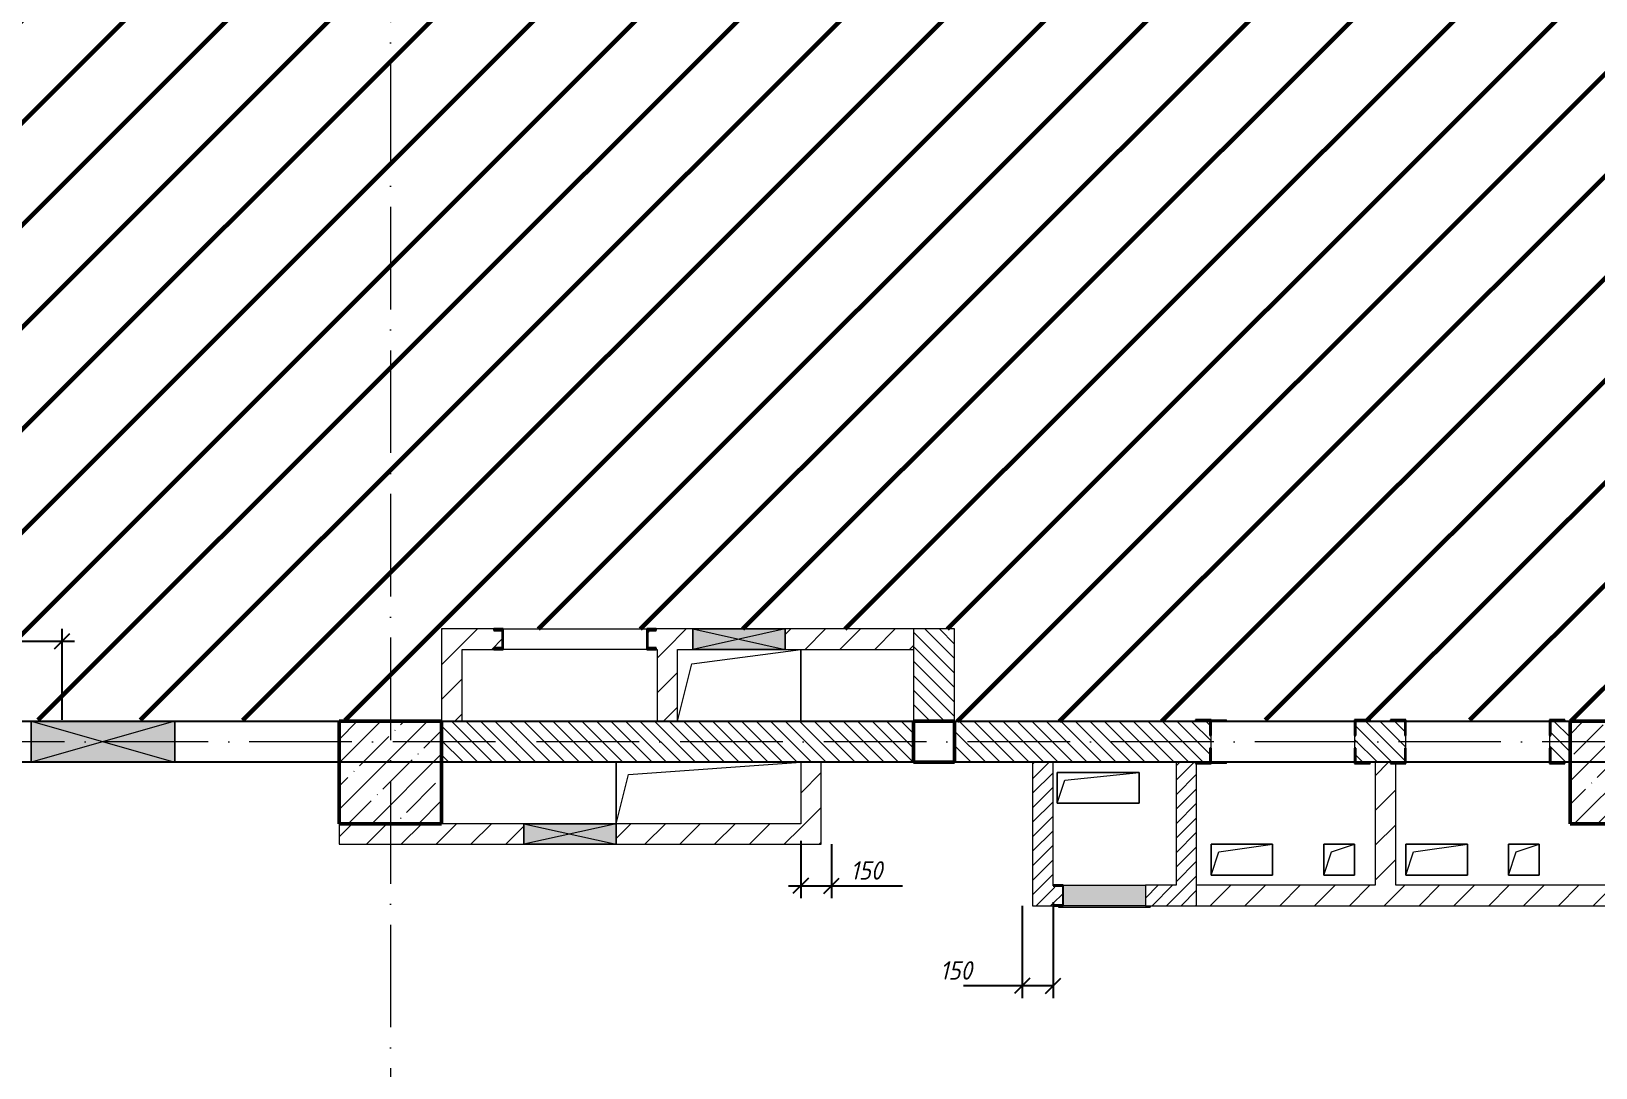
# Model space of a CAD drawing. Header units: millimetres. Extents: x -606178 to 312196, y -19338 to 632709.
# Drawn here: x -121515 to -113890, y 513286 to 518339 of the extents above; entities that cross this region are included whole.
import ezdxf

# ---------------------------------------------------------------- set-up
doc = ezdxf.new("R2010")
doc.units = ezdxf.units.MM
doc.linetypes.add('50_200_ШТРИХ_1Т_ш5_п1_п1_', pattern=[700, 500, -100, 0, -100])
for name, color, linetype, lineweight in [('6.4.1) Окр пт с инж. ПТ2.16', 3, 'Continuous', 60), ('A-____-____-DIMS', 7, 'Continuous', 9), ('A-DETL-GENF-OTLN', 7, 'Continuous', 9), ('A-FLOR-____-OTLN', 7, 'Continuous', 9), ('A-GENM-____-MCUT', 7, 'Continuous', 25), ('A-GENM-____-OTLN', 7, 'Continuous', 9), ('A-GENM-____-OTLN-1', 7, 'Continuous', 25), ('A-GLAZ-____-OTLN', 7, 'Continuous', 9), ('A-WALL-____-MCUT', 7, 'Continuous', 13), ('A-WALL-____-PATT-1', 7, 'Continuous', 9), ('A-WALL-FNSH-MCUT-1', 7, 'Continuous', 9), ('I-WALL-____-OTLN', 7, 'Continuous', 9), ('S-COLS-____-MCUT', 7, 'Continuous', 50), ('S-COLS-____-OTLN', 7, 'Continuous', 9), ('S-GRID-____-OTLN-1', 7, '50_200_ШТРИХ_1Т_ш5_п1_п1_', 9)]:
    doc.layers.add(name, color=color, linetype=linetype, lineweight=lineweight)
doc.layers.add('A-GLAZ-____-OTLN-1', color=7, linetype='Continuous', lineweight=9, true_color=0xc0c0c0)
doc.styles.add('ISOCPEUR_I_7', font='isocpeui.ttf', dxfattribs={"width": 0.9, "height": 90})
doc.dimstyles.new('ISO-1_8_0_9К_СРЕДНИЙ_Кладочные_1', dxfattribs={"dimscale": 304.8, "dimtxt": 89.638306, "dimasz": 0.246063, "dimexe": 0.19685, "dimexo": 0, "dimgap": 0, "dimtad": 1, "dimdec": 3, "dimrnd": 0.001, "dimdsep": 46, "dimtxsty": 'ISOCPEUR_I_7', "dimblk1": 'OBLIQUE', "dimblk2": 'OBLIQUE', "dimsah": 1, "dimcen": 0.09, "dimdle": 0.19685, "dimazin": 0, "dimtfac": 1, "dimtdec": 4, "dimtix": 1, "dimtmove": 0, "dimatfit": 3, "dimfxl": 1, "dimtvp": 1, "dimtolj": 1, "dimtzin": 0, "dimarcsym": 2})
doc.dimstyles.new('ISO-1_8_0_9К_СРЕДНИЙ_Кладочные_2', dxfattribs={"dimscale": 304.8, "dimtxt": 89.638306, "dimasz": 0.246063, "dimexe": 0.19685, "dimexo": 0, "dimgap": 0, "dimtad": 1, "dimdec": 3, "dimrnd": 0.001, "dimdsep": 46, "dimtxsty": 'ISOCPEUR_I_7', "dimblk1": 'OBLIQUE', "dimblk2": 'OBLIQUE', "dimsah": 1, "dimcen": 0.09, "dimdle": 0.19685, "dimazin": 0, "dimtfac": 1, "dimtdec": 4, "dimtix": 1, "dimtmove": 1, "dimatfit": 3, "dimfxl": 1, "dimtvp": 1, "dimtolj": 1, "dimtzin": 0, "dimarcsym": 2})
pattern_1 = [(135, (-140714.89, 451794.26), (-35.35534, -35.35534), [])]
pattern_2 = [(45, (-140714.89, 451794.26), (-84.85281, 84.85281), [])]
pattern_3 = [(45, (-140714.89, 451794.26), (-35.35534, 35.35534), [])]

# ---------------------------------------------------------------- blocks, each defined once
blk = doc.blocks.new('BSC_Колонна _Прямоугольная - 500х500-V13-АР1_План отверстий 3 этажа в осях 1-64_Ю-ЯЯ')
at = {"layer": 'S-COLS-____-OTLN'}
h = blk.add_hatch(dxfattribs=at)
h.set_pattern_fill('FP_20', color=256, style=0, pattern_type=2)
h.set_pattern_definition([(45, (-26950, -62931.04), (-114.04925, 114.04925), []), (45, (-26835.95, -62931.04), (-114.04925, 114.04925), [201.613, -40.323, 3.353, -36.97])])
h.paths.add_polyline_path([(-250, -250), (250, -250), (250, 250), (-250, 250)], flags=0)
at = {"layer": 'S-COLS-____-MCUT'}
for p, q in [((250, 250), (-250, 250)), ((-250, 250), (-250, -250)), ((250, -250), (250, 250)), ((-250, -250), (250, -250))]:
    blk.add_line(p, q, dxfattribs=at)
blk = doc.blocks.new('BSC_Колонна _Прямоугольная - 500х500-V51-АР1_План отверстий 3 этажа в осях 1-64_Ю-ЯЯ')
at = {"layer": 'S-COLS-____-OTLN'}
h = blk.add_hatch(dxfattribs=at)
h.set_pattern_fill('FP_59', color=256, style=0, pattern_type=2)
h.set_pattern_definition([(45, (-20950, -62931.04), (-114.04925, 114.04925), []), (45, (-20835.95, -62931.04), (-114.04925, 114.04925), [201.613, -40.323, 3.353, -36.97])])
h.paths.add_polyline_path([(-250, -250), (250, -250), (250, 250), (-250, 250)], flags=0)
at = {"layer": 'S-COLS-____-MCUT'}
for p, q in [((250, 250), (-250, 250)), ((-250, 250), (-250, -250)), ((250, -250), (250, 250)), ((-250, -250), (250, -250))]:
    blk.add_line(p, q, dxfattribs=at)
blk = doc.blocks.new('Фахверк_СКБ_Уголок - 200_3960-28268576-АР1_План отверстий 3 этажа в осях 1-64_Ю-ЯЯ')
at = {"layer": 'A-GENM-____-MCUT'}
for p, q in [((200, 156), (125, 156)), ((125, 156), (125, 81)), ((200, 150), (200, 156)), ((125, 81), (131, 81)), ((131, 81), (131, 150)), ((131, 150), (200, 150)), ((131, 19), (125, 19)), ((125, 19), (125, -56)), ((131, -50), (131, 19)), ((125, -56), (200, -56)), ((200, -50), (131, -50)), ((200, -56), (200, -50))]:
    blk.add_line(p, q, dxfattribs=at)
blk = doc.blocks.new('154_Стойка_СКБ_Уголок - СМ-2180_200-28268025-АР1_План отверстий 3 этажа в осях 1-64_Ю-ЯЯ')
at = {"layer": 'A-GENM-____-MCUT'}
for p, q in [((125, 156), (125, 81)), ((200, 156), (125, 156)), ((200, 150), (200, 156)), ((125, 81), (131, 81)), ((131, 81), (131, 150)), ((131, 150), (200, 150)), ((131, 19), (125, 19)), ((125, 19), (125, -56)), ((131, -50), (131, 19)), ((125, -56), (200, -56)), ((200, -50), (131, -50)), ((200, -56), (200, -50))]:
    blk.add_line(p, q, dxfattribs=at)
blk = doc.blocks.new('Фахверк_СКБ_Уголок - 200_3960_зеркало-28268689-АР1_План отверстий 3 этажа в осях 1-64_Ю-ЯЯ')
at = {"layer": 'A-GENM-____-MCUT'}
for p, q in [((200, 156), (125, 156)), ((125, 156), (125, 81)), ((200, 150), (200, 156)), ((125, 81), (131, 81)), ((131, 81), (131, 150)), ((131, 150), (200, 150)), ((131, 19), (125, 19)), ((125, 19), (125, -56)), ((131, -50), (131, 19)), ((125, -56), (200, -56)), ((200, -50), (131, -50)), ((200, -56), (200, -50))]:
    blk.add_line(p, q, dxfattribs=at)
blk = doc.blocks.new('Стойка_Влож_Уголок_Опорный - Уголок-28213941-АР1_План отверстий 3 этажа в осях 1-64_Ю-ЯЯ')
at = {"layer": 'A-GENM-____-OTLN'}
for p, q in [((-212, -6), (-212, 0)), ((0, 0), (0, -6)), ((-212, -75), (-212, -6)), ((-212, -6), (-206, -6)), ((-212, -75), (-206, -75)), ((-6, -6), (0, -6)), ((-6, -75), (0, -75)), ((0, -6), (0, -75))]:
    blk.add_line(p, q, dxfattribs=at)
blk = doc.blocks.new('AR_Отверстие Ниша - Лючок-32405342-АР1_План отверстий 3 этажа в осях 1-64_Ю-ЯЯ')
at = {"layer": 'A-GLAZ-____-OTLN'}
blk.add_hatch(color=256, dxfattribs=at).paths.add_polyline_path([(-200, 50), (-200, -50), (200, -50), (200, 50)], flags=0)
for p, q in [((-200, 50), (200, 50)), ((-200, -50), (-200, 50)), ((200, -50), (-200, -50))]:
    blk.add_line(p, q, dxfattribs=at)
blk = doc.blocks.new('Л_Общий_Лючок - Лючок-29759355-АР1_План отверстий 3 этажа в осях 1-64_Ю-ЯЯ')
at = {"layer": 'A-GLAZ-____-OTLN-1'}
blk.add_hatch(color=256, dxfattribs=at).paths.add_polyline_path([(-3, -6), (424, -6), (424, 0), (-24, 0), (-24, -6)], flags=0)
at = {"layer": 'A-GLAZ-____-OTLN'}
for p, q in [((-24, 0), (-24, -6)), ((424, 0), (424, -6)), ((-24, -6), (424, -6))]:
    blk.add_line(p, q, dxfattribs=at)
blk = doc.blocks.new('154_Фахверк_СКБ_Швеллер - Тип_100_3960_зеркало-29769493-АР1_План отверстий 3 этажа в осях 1-64_Ю-ЯЯ')
at = {"layer": 'A-GENM-____-MCUT'}
for p, q in [((175, 50), (125, 50)), ((125, 50), (125, -50)), ((128, 47), (175, 47)), ((128, -47), (128, 47)), ((175, 47), (175, 50)), ((125, -50), (175, -50)), ((175, -47), (128, -47)), ((175, -50), (175, -47))]:
    blk.add_line(p, q, dxfattribs=at)
blk = doc.blocks.new('AR_Отверстие прямоугольное _в плите_ - AR_Отверстие прямоугольное _в плите_-30229441-АР1_План отверстий 3 этажа в осях 1-64_Ю-ЯЯ')
at = {"layer": 'A-GENM-____-OTLN'}
for p, q in [((150, 75), (-150, 75)), ((-150, 75), (-150, -75)), ((-150, -75), (-112.5, 37.5)), ((-112.5, 37.5), (150, 75)), ((150, -75), (150, 75)), ((-150, -75), (150, -75))]:
    blk.add_line(p, q, dxfattribs=at)
blk = doc.blocks.new('AR_Отверстие прямоугольное _в плите_ - AR_Отверстие прямоугольное _в плите_-30423627-АР1_План отверстий 3 этажа в осях 1-64_Ю-ЯЯ')
at = {"layer": 'A-GENM-____-OTLN'}
for p, q in [((75, 75), (-75, 75)), ((-75, 75), (-75, -75)), ((-75, -75), (-37.5, 37.5)), ((-37.5, 37.5), (75, 75)), ((75, -75), (75, 75)), ((-75, -75), (75, -75))]:
    blk.add_line(p, q, dxfattribs=at)
blk = doc.blocks.new('AR_Отверстие прямоугольное _в плите_ - AR_Отверстие прямоугольное _в плите_-V167-АР1_План отверстий 3 этажа в осях 1-64_Ю-ЯЯ')
at = {"layer": 'A-GENM-____-OTLN'}
for p, q in [((200, 75), (-200, 75)), ((-200, 75), (-200, -75)), ((-200, -75), (-162.5, 37.5)), ((-162.5, 37.5), (200, 75)), ((200, -75), (200, 75)), ((-200, -75), (200, -75))]:
    blk.add_line(p, q, dxfattribs=at)
blk = doc.blocks.new('AR_Отверстие прямоугольное _в плите_ - AR_Отверстие прямоугольное _в плите_-30552527-АР1_План отверстий 3 этажа в осях 1-64_Ю-ЯЯ')
at = {"layer": 'A-GENM-____-OTLN'}
for p, q in [((-230, 105), (300, 175)), ((300, -175), (300, 175)), ((-300, -175), (-230, 105))]:
    blk.add_line(p, q, dxfattribs=at)
blk = doc.blocks.new('AR_Отверстие прямоугольное _в плите_ - AR_Отверстие прямоугольное _в плите_-30552666-АР1_План отверстий 3 этажа в осях 1-64_Ю-ЯЯ')
at = {"layer": 'A-GENM-____-OTLN'}
for p, q in [((-450, 150), (-450, -150)), ((-450, -150), (-390, 90)), ((-390, 90), (450, 150))]:
    blk.add_line(p, q, dxfattribs=at)
blk = doc.blocks.new('154_Стойка_СКБ_Швеллер - СМ-2180_100-28318692-АР1_План отверстий 3 этажа в осях 1-64_Ю-ЯЯ')
at = {"layer": 'A-GENM-____-MCUT'}
for p, q in [((171, 50), (125, 50)), ((125, 50), (125, -50)), ((129.5, 42.4), (171, 42.4)), ((129.5, -42.4), (129.5, 42.4)), ((171, 42.4), (171, 50)), ((125, -50), (171, -50)), ((171, -42.4), (129.5, -42.4)), ((171, -50), (171, -42.4))]:
    blk.add_line(p, q, dxfattribs=at)
blk = doc.blocks.new('BSC_Колонна _Прямоугольная1 - 200х200 _металл_-35216022-АР1_План отверстий 3 этажа в осях 1-64_Ю-ЯЯ')
at = {"layer": 'S-COLS-____-MCUT'}
for p, q in [((100, 100), (-100, 100)), ((-100, 100), (-100, -100)), ((100, -100), (100, 100)), ((-100, -100), (100, -100))]:
    blk.add_line(p, q, dxfattribs=at)
blk = doc.blocks.new('AR_Отверстие прямоугольное _в стене_ - AR_Отверстие прямоугольное _в стене__ОВ-36919374-АР1_План отверстий 3 этажа в осях 1-64_Ю-ЯЯ')
at = {"layer": 'A-GLAZ-____-OTLN'}
blk.add_hatch(color=256, dxfattribs=at).paths.add_polyline_path([(225, -50), (225, 50), (-225, 50), (-225, -50)], flags=0)
at = {"layer": 'A-DETL-GENF-OTLN'}
for p, q in [((-225, -50), (-225, 50)), ((-225, 50), (225, 50)), ((225, 50), (-225, -50)), ((-225, 50), (225, -50)), ((225, 50), (-225, 50)), ((-225, 50), (-225, -50)), ((225, 50), (225, -50)), ((225, -50), (225, 50)), ((225, -50), (-225, -50)), ((-225, -50), (225, -50))]:
    blk.add_line(p, q, dxfattribs=at)
blk = doc.blocks.new('AR_Отверстие прямоугольное _в стене_ - AR_Отверстие прямоугольное _в стене__ОВ-36917871-АР1_План отверстий 3 этажа в осях 1-64_Ю-ЯЯ')
at = {"layer": 'A-GLAZ-____-OTLN'}
blk.add_hatch(color=256, dxfattribs=at).paths.add_polyline_path([(350, -100), (350, 100), (-350, 100), (-350, -100)], flags=0)
at = {"layer": 'A-DETL-GENF-OTLN'}
for p, q in [((-350, -100), (-350, 100)), ((-350, 100), (350, 100)), ((350, 100), (-350, -100)), ((-350, 100), (350, -100)), ((350, 100), (-350, 100)), ((-350, 100), (-350, -100)), ((350, 100), (350, -100)), ((350, -100), (350, 100)), ((350, -100), (-350, -100)), ((-350, -100), (350, -100))]:
    blk.add_line(p, q, dxfattribs=at)
blk = doc.blocks.new('AR_Отверстие прямоугольное _в стене__БезПР - AR_Отверстие прямоугольное _в стене__БезПР-36899026-АР1_План отверстий 3 этажа в осях 1-64_Ю-ЯЯ')
at = {"layer": 'A-GLAZ-____-OTLN'}
blk.add_hatch(color=256, dxfattribs=at).paths.add_polyline_path([(225, -50), (225, 50), (-225, 50), (-225, -50)], flags=0)
at = {"layer": 'A-DETL-GENF-OTLN'}
for p, q in [((-225, -50), (-225, 50)), ((-225, 50), (225, 50)), ((225, 50), (-225, -50)), ((-225, 50), (225, -50)), ((225, 50), (-225, 50)), ((-225, 50), (-225, -50)), ((225, 50), (225, -50)), ((225, -50), (225, 50)), ((225, -50), (-225, -50)), ((-225, -50), (225, -50))]:
    blk.add_line(p, q, dxfattribs=at)
at = {"layer": 'A-GLAZ-____-OTLN'}
blk.add_line((225, 50), (-225, 50), dxfattribs=at)
blk = doc.blocks.new('_Oblique')
at = {"color": 0, "linetype": 'ByBlock', "lineweight": -2}
blk.add_line((-0.5, -0.5), (0.5, 0.5), dxfattribs=at)
blk = doc.blocks.new('*D5364')
at = {"layer": 'A-____-____-DIMS', "color": 0, "lineweight": -2, "transparency": 16777216}
for p, q in [((-116534.9, 514092.3), (-116534.9, 513625.2)), ((-116684.9, 514075.3), (-116684.9, 513625.2)), ((-116684.9, 513685.2), (-116971.4, 513685.2)), ((-116534.9, 513685.2), (-116744.9, 513685.2))]:
    blk.add_line(p, q, dxfattribs=at)
at = {"layer": 'Defpoints', "color": 0, "transparency": 16777216}
for p in [(-116534.9, 514092.3), (-116684.9, 514075.3), (-116534.9, 513685.2)]:
    blk.add_point(p, dxfattribs=at)
at = {"layer": 'A-____-____-DIMS', "color": 0, "lineweight": -2, "transparency": 16777216, "xscale": 75, "yscale": 75, "zscale": 75, "rotation": 180}
blk.add_blockref('_Oblique', (-116684.9, 513685.2), dxfattribs=at)
at = {"layer": 'A-____-____-DIMS', "color": 0, "lineweight": -2, "transparency": 16777216, "xscale": 75, "yscale": 75, "zscale": 75}
blk.add_blockref('_Oblique', (-116534.9, 513685.2), dxfattribs=at)
at = {"layer": 'A-____-____-DIMS', "color": 0, "transparency": 16777216, "insert": (-117085.4, 513805.2), "char_height": 90, "width": 368.207, "attachment_point": 1, "line_spacing_factor": 1.149209, "style": 'ISOCPEUR_I_7'}
blk.add_mtext('\\A1;150', dxfattribs=at)
blk = doc.blocks.new('*D5326')
at = {"layer": 'A-____-____-DIMS', "color": 0, "lineweight": -2, "transparency": 16777216}
for p, q in [((-122514.9, 514975.3), (-122514.9, 515426.1)), ((-121364.9, 514981.3), (-121364.9, 515426.1)), ((-122574.9, 515366.1), (-121304.9, 515366.1))]:
    blk.add_line(p, q, dxfattribs=at)
at = {"layer": 'Defpoints', "color": 0, "transparency": 16777216}
for p in [(-121364.9, 515366.1), (-122514.9, 514975.3), (-121364.9, 514981.3)]:
    blk.add_point(p, dxfattribs=at)
at = {"layer": 'A-____-____-DIMS', "color": 0, "lineweight": -2, "transparency": 16777216, "xscale": 75, "yscale": 75, "zscale": 75, "rotation": 180}
blk.add_blockref('_Oblique', (-122514.9, 515366.1), dxfattribs=at)
at = {"layer": 'A-____-____-DIMS', "color": 0, "lineweight": -2, "transparency": 16777216, "xscale": 75, "yscale": 75, "zscale": 75}
blk.add_blockref('_Oblique', (-121364.9, 515366.1), dxfattribs=at)
at = {"layer": 'A-____-____-DIMS', "color": 0, "transparency": 16777216, "insert": (-121939.9, 515411.1), "char_height": 90, "width": 463.361, "attachment_point": 5, "style": 'ISOCPEUR_I_7'}
blk.add_mtext('\\A1;1150', dxfattribs=at)
blk = doc.blocks.new('*D5328')
at = {"layer": 'A-____-____-DIMS', "color": 0, "lineweight": -2, "transparency": 16777216}
for p, q in [((-117764.9, 514392.3), (-117764.9, 514112.8)), ((-117614.9, 514375.3), (-117614.9, 514112.8)), ((-117824.9, 514172.8), (-117614.9, 514172.8)), ((-117614.9, 514172.8), (-117268, 514172.8))]:
    blk.add_line(p, q, dxfattribs=at)
at = {"layer": 'Defpoints', "color": 0, "transparency": 16777216}
for p in [(-117764.9, 514392.3), (-117614.9, 514375.3), (-117614.9, 514172.8)]:
    blk.add_point(p, dxfattribs=at)
at = {"layer": 'A-____-____-DIMS', "color": 0, "lineweight": -2, "transparency": 16777216, "xscale": 75, "yscale": 75, "zscale": 75, "rotation": 180}
blk.add_blockref('_Oblique', (-117764.9, 514172.8), dxfattribs=at)
at = {"layer": 'A-____-____-DIMS', "color": 0, "lineweight": -2, "transparency": 16777216, "xscale": 75, "yscale": 75, "zscale": 75}
blk.add_blockref('_Oblique', (-117614.9, 514172.8), dxfattribs=at)
at = {"layer": 'A-____-____-DIMS', "color": 0, "transparency": 16777216, "insert": (-117522.2, 514292.8), "char_height": 90, "width": 368.207, "attachment_point": 1, "line_spacing_factor": 1.149209, "style": 'ISOCPEUR_I_7'}
blk.add_mtext('\\A1;150', dxfattribs=at)

msp = doc.modelspace()

# ---------------------------------------------------------------- hatches: boundary and pattern name
at = {"layer": '6.4.1) Окр пт с инж. ПТ2.16'}
h = msp.add_hatch(dxfattribs=at)
h.set_pattern_fill('ANSI31', color=256, scale=111)
h.paths.add_polyline_path([(-133314.891, 528425.3011), (-133389.891, 528425.3011), (-133389.891, 528419.3011), (-133464.891, 528419.3011), (-133464.891, 528425.3011), (-133814.891, 528425.3011), (-134714.891, 528425.3011), (-135164.891, 528425.3011), (-135164.891, 523200.3011), (-135158.891, 523200.3011), (-135158.891, 523125.3011), (-135160.3704, 522225.3011), (-135158.891, 522225.3011), (-135158.891, 522150.3011), (-135164.891, 519475.3011), (-135164.891, 518975.3011), (-135164.891, 518650.3011), (-135158.891, 518650.3011), (-135158.891, 518575.3011), (-135164.891, 518475.3011), (-135164.891, 517525.3011), (-135164.891, 516875.3011), (-135158.891, 516875.3011), (-135158.891, 516800.3011), (-135164.891, 513825.3011), (-134914.891, 513825.3011), (-133314.891, 513825.3011), (-133114.891, 513825.3011), (-133114.891, 514975.3011), (-132864.891, 514975.3011), (-131764.891, 514975.3011), (-131364.891, 514975.3011), (-130264.891, 514975.3011), (-126809.891, 514975.3011), (-126809.891, 514981.3011), (-126734.891, 514981.3011), (-126728.891, 514981.3011), (-126659.891, 514981.3011), (-125809.891, 514981.2167), (-125809.891, 514981.3011), (-125740.891, 514981.3011), (-125734.891, 514981.3011), (-125659.891, 514981.3011), (-124439.891, 514981.1779), (-124439.891, 514981.3011), (-124364.891, 514981.3011), (-124358.891, 514981.3011), (-124289.891, 514981.3011), (-123214.891, 514981.19), (-123214.891, 514981.3011), (-123139.891, 514981.3011), (-121789.891, 514981.1587), (-121789.891, 514981.3011), (-121714.891, 514981.3011), (-121708.891, 514981.3011), (-121639.891, 514981.3011), (-119514.891, 514981.0709), (-119514.891, 515425.3011), (-119260.891, 515425.3011), (-119214.891, 515425.3011), (-118514.891, 515425.3011), (-118468.891, 515425.3011), (-118289.891, 515425.3011), (-117839.891, 515425.3011), (-117214.891, 515425.3011), (-117014.8899, 515425.3028), (-117014.8899, 515225.3027), (-117014.891, 515225.3027), (-117014.891, 514975.3011), (-115839.891, 514975.3011), (-115839.891, 514981.3011), (-115764.891, 514981.3011), (-115758.891, 514981.3011), (-115689.891, 514981.3011), (-115064.891, 514981.2253), (-115064.891, 514981.3011), (-114989.891, 514981.3011), (-114889.891, 514981.2888), (-114889.891, 514981.3011), (-114814.891, 514981.3011), (-114114.891, 514981.2146), (-114114.891, 514981.3011), (-114014.891, 514981.3011), (-114014.891, 514975.3011), (-113489.891, 514975.3011), (-113489.891, 514981.3011), (-113414.891, 514981.3011), (-112714.891, 514981.2121), (-112714.891, 514981.3011), (-112639.891, 514981.3011), (-112539.891, 514981.2882), (-112539.891, 514981.3011), (-112464.891, 514981.3011), (-111839.891, 514981.22), (-111839.891, 514981.3011), (-111770.891, 514981.3011), (-111764.891, 514981.3011), (-111689.891, 514981.3011), (-110189.891, 514981.103), (-110189.891, 514981.3011), (-110114.891, 514981.3011), (-108489.891, 514981.0788), (-108489.891, 514981.3011), (-108420.891, 514981.3011), (-108414.891, 514981.3011), (-108339.891, 514981.3011), (-104189.891, 514980.7093), (-104189.891, 514981.3011), (-104114.891, 514981.3011), (-102489.891, 514981.0435), (-102489.891, 514981.3011), (-102420.891, 514981.3011), (-102414.891, 514981.3011), (-102339.891, 514981.3011), (-95514.891, 514980.166), (-95514.891, 519325.3011), (-95814.891, 519325.3011), (-95814.891, 519225.3011), (-96014.891, 519225.3011), (-96014.891, 519325.3011), (-96364.891, 519325.3011), (-98164.891, 519325.3011), (-98164.891, 518975.3011), (-98764.891, 518975.3011), (-98764.891, 519225.3011), (-98964.891, 519225.3011), (-98964.891, 519325.3011), (-99489.891, 519325.3011), (-99489.891, 519319.3011), (-99564.891, 519319.3011), (-99564.891, 519325.3011), (-101364.891, 519325.3011), (-101364.891, 519319.3011), (-101464.891, 519319.3011), (-101464.891, 518975.3011), (-102064.891, 518975.3011), (-102064.891, 519225.3011), (-102264.891, 519225.3011), (-102264.891, 519325.3011), (-102689.891, 519325.3011), (-102689.891, 519319.3011), (-102764.891, 519319.3011), (-104564.891, 519325.3011), (-104564.891, 519319.3011), (-104639.891, 519319.3011), (-104714.891, 519325.3011), (-104714.891, 518975.3011), (-105314.891, 518975.3011), (-105314.891, 519225.3011), (-105514.891, 519225.3011), (-105514.891, 519325.3011), (-105889.891, 519325.3011), (-105889.891, 519319.3011), (-105964.891, 519319.3011), (-107764.891, 519325.3011), (-107764.891, 519319.3011), (-107839.891, 519319.3011), (-108314.891, 519325.3011), (-108314.891, 518975.3011), (-108914.891, 518975.3011), (-108914.891, 519325.3011), (-109089.891, 519325.3011), (-109089.891, 519319.3011), (-109164.891, 519319.3011), (-110964.891, 519325.3011), (-110964.891, 519319.3011), (-111039.891, 519319.3011), (-111264.891, 519322.4776), (-111264.891, 519225.3011), (-111464.891, 519225.3011), (-111464.891, 518975.3011), (-112064.891, 518975.3011), (-112064.891, 519225.3011), (-112267.3781, 519225.3011), (-112242.3781, 519300.3011), (-112064.891, 519325.6564), (-112064.891, 519575.3011), (-112289.891, 519575.3011), (-112358.891, 519575.3011), (-112358.891, 519506.3011), (-112364.891, 519394.3011), (-112364.891, 519506.3011), (-112364.891, 519575.3011), (-114164.891, 519575.3011), (-114164.891, 519506.3011), (-114164.891, 519394.3011), (-114164.891, 519319.3011), (-114239.891, 519319.3011), (-117014.891, 519325.3011), (-117014.891, 518975.3011), (-117614.891, 518975.3011), (-117614.891, 519275.3011), (-117714.891, 519275.3011), (-117714.891, 519475.3011), (-122414.891, 519475.3011), (-122414.891, 519275.3011), (-122514.891, 519275.3011), (-122514.891, 518975.3011), (-123014.891, 518975.3011), (-123014.891, 519275.3011), (-123114.891, 519275.3011), (-123114.891, 519475.3011), (-127114.891, 519475.3011), (-127114.891, 519275.3011), (-127214.891, 519275.3011), (-127214.891, 518975.3011), (-127714.891, 518975.3011), (-127714.891, 519275.3011), (-127814.891, 519275.3011), (-127814.891, 519475.3011), (-130714.891, 519475.3011), (-130714.891, 519275.3011), (-130814.891, 519275.3011), (-130814.891, 518975.3011), (-131314.891, 518975.3011), (-131314.891, 519275.3011), (-131414.891, 519275.3011), (-131414.891, 519475.3011), (-132514.891, 519475.3011), (-132514.891, 519275.3011), (-133314.891, 519275.3011), (-133314.891, 520075.3011), (-133114.891, 520075.3011), (-133114.891, 525825.3011), (-133314.891, 525825.3011), (-133314.891, 526425.3011), (-133314.891, 526625.3011)])
at = {"layer": 'A-WALL-____-PATT-1'}
h = msp.add_hatch(dxfattribs=at)
h.set_pattern_fill('FP_7', color=256, style=0, pattern_type=2)
h.set_pattern_definition(pattern_2)
h.paths.add_polyline_path([(-119514.891, 515325.3011), (-119260.891, 515325.3011), (-119260.891, 515332.9011), (-119219.391, 515332.9011), (-119219.391, 515417.7011), (-119260.891, 515417.7011), (-119260.891, 515425.3011), (-119514.891, 515425.3011)], flags=0)
h.paths.add_polyline_path([(-117214.891, 515325.3011), (-117214.891, 515425.3011), (-117839.891, 515425.3011), (-117839.891, 515325.3011), (-117751.8812, 515325.3011)], flags=0)
h.paths.add_polyline_path([(-118468.891, 515325.3011), (-118289.891, 515325.3011), (-118289.891, 515425.3011), (-118468.891, 515425.3011), (-118468.891, 515417.7011), (-118510.391, 515417.7011), (-118510.391, 515332.9011), (-118468.891, 515332.9011)], flags=0)
h = msp.add_hatch(dxfattribs=at)
h.set_pattern_fill('FP_9', color=256, style=0, pattern_type=2)
h.set_pattern_definition(pattern_1)
h.paths.add_polyline_path([(-117014.891, 514975.3011), (-117014.891, 515425.3011), (-117214.891, 515425.3011), (-117214.891, 514975.3011)], flags=0)
h = msp.add_hatch(dxfattribs=at)
h.set_pattern_fill('FP_7', color=256, style=0, pattern_type=2)
h.set_pattern_definition(pattern_2)
h.paths.add_polyline_path([(-119414.891, 514975.3011), (-119414.891, 515325.3011), (-119514.891, 515325.3011), (-119514.891, 514975.3011)], flags=0)
h = msp.add_hatch(dxfattribs=at)
h.set_pattern_fill('FP_7', color=256, style=0, pattern_type=2)
h.set_pattern_definition(pattern_2)
h.paths.add_polyline_path([(-118364.891, 514975.3011), (-118364.891, 515325.3011), (-118464.891, 515325.3011), (-118464.891, 514975.3011)], flags=0)
h = msp.add_hatch(dxfattribs=at)
h.set_pattern_fill('FP_9', color=256, style=0, pattern_type=2)
h.set_pattern_definition(pattern_1)
h.paths.add_polyline_path([(-114108.891, 514775.3011), (-114014.891, 514775.3011), (-114014.891, 514975.3011), (-114108.891, 514975.3011), (-114108.891, 514906.3011), (-114114.891, 514906.3011), (-114114.891, 514844.3011), (-114108.891, 514844.3011)], flags=0)
h.paths.add_polyline_path([(-117214.891, 514775.3011), (-117214.891, 514975.3011), (-119514.891, 514975.3011), (-119514.891, 514775.3011), (-117664.891, 514775.3011)], flags=0)
h.paths.add_polyline_path([(-117014.891, 514775.3011), (-115770.891, 514775.3011), (-115770.891, 514844.3011), (-115764.891, 514844.3011), (-115764.891, 514906.3011), (-115770.891, 514906.3011), (-115770.891, 514975.3011), (-117014.891, 514975.3011), (-117014.891, 514906.3356)], flags=0)
h.paths.add_polyline_path([(-114820.891, 514775.3011), (-114820.891, 514844.3011), (-114814.891, 514844.3011), (-114814.891, 514906.3011), (-114820.891, 514906.3011), (-114820.891, 514975.3011), (-115058.891, 514975.3011), (-115058.891, 514906.3011), (-115064.891, 514906.3011), (-115064.891, 514844.3011), (-115058.891, 514844.3011), (-115058.891, 514775.3011), (-114864.891, 514775.3011)], flags=0)
h = msp.add_hatch(dxfattribs=at)
h.set_pattern_fill('FP_7', color=256, style=0, pattern_type=2)
h.set_pattern_definition(pattern_2)
h.paths.add_polyline_path([(-117751.8812, 514375.3011), (-117664.891, 514375.3011), (-117664.891, 514775.3011), (-117764.891, 514775.3011), (-117764.891, 514375.3011)], flags=0)
h = msp.add_hatch(dxfattribs=at)
h.set_pattern_fill('FP_8', color=256, style=0, pattern_type=2)
h.set_pattern_definition(pattern_3)
h.paths.add_polyline_path([(-116534.891, 514075.3011), (-116534.891, 514775.3011), (-116634.891, 514775.3011), (-116634.891, 514075.3011)], flags=0)
h = msp.add_hatch(dxfattribs=at)
h.set_pattern_fill('FP_8', color=256, style=0, pattern_type=2)
h.set_pattern_definition(pattern_3)
h.paths.add_polyline_path([(-115834.891, 514175.3011), (-115834.891, 514769.3011), (-115839.891, 514769.3011), (-115839.891, 514775.3011), (-115934.891, 514775.3011), (-115934.891, 514175.3011), (-115839.891, 514175.3011)], flags=0)
h = msp.add_hatch(dxfattribs=at)
h.set_pattern_fill('FP_7', color=256, style=0, pattern_type=2)
h.set_pattern_definition(pattern_2)
h.paths.add_polyline_path([(-114864.891, 514175.3011), (-114864.891, 514769.3011), (-114889.891, 514769.3011), (-114889.891, 514775.3011), (-114964.891, 514775.3011), (-114964.891, 514175.3011), (-114889.891, 514175.3011)], flags=0)
h = msp.add_hatch(dxfattribs=at)
h.set_pattern_fill('FP_7', color=256, style=0, pattern_type=2)
h.set_pattern_definition(pattern_2)
h.paths.add_polyline_path([(-117764.891, 514375.3011), (-117764.891, 514475.3011), (-118664.891, 514475.3011), (-118664.891, 514375.3011), (-118635.6133, 514375.3011)], flags=0)
h.paths.add_polyline_path([(-119114.891, 514375.3011), (-119114.891, 514475.3011), (-120014.891, 514475.3011), (-120014.891, 514375.3011), (-119514.891, 514375.3011)], flags=0)
h = msp.add_hatch(dxfattribs=at)
h.set_pattern_fill('FP_8', color=256, style=0, pattern_type=2)
h.set_pattern_definition(pattern_3)
h.paths.add_polyline_path([(-116084.891, 514075.3011), (-115834.891, 514075.3011), (-115834.891, 514175.3011), (-116084.891, 514175.3011), (-116084.891, 514150.3011)], flags=0)
h.paths.add_polyline_path([(-116516.891, 514078.3011), (-116487.891, 514078.3011), (-116487.891, 514172.3011), (-116534.891, 514172.3011), (-116534.891, 514078.3011)], flags=0)
h = msp.add_hatch(dxfattribs=at)
h.set_pattern_fill('FP_7', color=256, style=0, pattern_type=2)
h.set_pattern_definition(pattern_2)
h.paths.add_polyline_path([(-110514.891, 514075.3011), (-110514.891, 514175.3011), (-111014.891, 514175.3011), (-111014.891, 514075.3011), (-110682.024, 514075.3011)], flags=0)
h.paths.add_polyline_path([(-111464.891, 514075.3011), (-111464.891, 514175.3011), (-115834.891, 514175.3011), (-115834.891, 514075.3011), (-112449.4883, 514075.3011)], flags=0)

# ---------------------------------------------------------------- linework, layer by layer
msp.add_lwpolyline([(-130264.891, 514975.3011), (-66264.891, 514975.3011), (-66264.891, 514775.3011), (-130264.891, 514775.3011)], close=True)
at = {"layer": 'A-FLOR-____-OTLN'}
for p, q in [((-117764.891, 515325.3011), (-117764.891, 514975.3011)), ((-118664.891, 514475.3011), (-118664.891, 514775.3011)), ((-116514.891, 514725.3011), (-116114.891, 514725.3011)), ((-116514.891, 514575.3011), (-116514.891, 514725.3011)), ((-116114.891, 514725.3011), (-116114.891, 514575.3011)), ((-116114.891, 514575.3011), (-116514.891, 514575.3011)), ((-115764.891, 514375.3011), (-115464.891, 514375.3011)), ((-115764.891, 514225.3011), (-115764.891, 514375.3011)), ((-115464.891, 514375.3011), (-115464.891, 514225.3011)), ((-115214.891, 514375.3011), (-115064.891, 514375.3011)), ((-115214.891, 514225.3011), (-115214.891, 514375.3011)), ((-115064.891, 514375.3011), (-115064.891, 514225.3011)), ((-114814.891, 514375.3011), (-114514.891, 514375.3011)), ((-114814.891, 514225.3011), (-114814.891, 514375.3011)), ((-114514.891, 514375.3011), (-114514.891, 514225.3011)), ((-114314.891, 514375.3011), (-114164.891, 514375.3011)), ((-114314.891, 514225.3011), (-114314.891, 514375.3011)), ((-114164.891, 514375.3011), (-114164.891, 514225.3011)), ((-115464.891, 514225.3011), (-115764.891, 514225.3011)), ((-115064.891, 514225.3011), (-115214.891, 514225.3011)), ((-114514.891, 514225.3011), (-114814.891, 514225.3011)), ((-114164.891, 514225.3011), (-114314.891, 514225.3011))]:
    msp.add_line(p, q, dxfattribs=at)
at = {"layer": 'A-WALL-____-MCUT'}
for p, q in [((-117014.891, 515425.3011), (-117214.891, 515425.3011)), ((-117214.891, 515425.3011), (-117214.891, 514975.3011)), ((-117014.891, 514975.3011), (-117014.891, 515425.3011)), ((-117214.891, 514975.3011), (-119514.891, 514975.3011)), ((-115839.891, 514975.3011), (-117014.891, 514975.3011)), ((-114889.891, 514975.3011), (-114989.891, 514975.3011)), ((-114014.891, 514975.3011), (-114039.891, 514975.3011)), ((-115764.891, 514844.3011), (-115764.891, 514906.3011)), ((-115064.891, 514906.3011), (-115064.891, 514844.3011)), ((-114814.891, 514844.3011), (-114814.891, 514906.3011)), ((-114114.891, 514906.3011), (-114114.891, 514844.3011)), ((-119514.891, 514775.3011), (-117214.891, 514775.3011)), ((-117014.891, 514775.3011), (-115839.891, 514775.3011)), ((-114889.891, 514775.3011), (-114989.891, 514775.3011)), ((-114039.891, 514775.3011), (-114014.891, 514775.3011))]:
    msp.add_line(p, q, dxfattribs=at)
at = {"layer": 'A-WALL-FNSH-MCUT-1'}
for p, q in [((-119260.891, 515425.3011), (-119514.891, 515425.3011)), ((-119514.891, 515425.3011), (-119514.891, 514975.3011)), ((-118289.891, 515425.3011), (-118468.891, 515425.3011)), ((-117214.891, 515425.3011), (-117839.891, 515425.3011)), ((-119414.891, 515325.3011), (-119260.891, 515325.3011)), ((-119414.891, 514975.3011), (-119414.891, 515325.3011)), ((-118468.891, 515325.3011), (-118464.891, 515325.3011)), ((-118464.891, 515325.3011), (-118464.891, 514975.3011)), ((-118364.891, 514975.3011), (-118364.891, 515325.3011)), ((-118364.891, 515325.3011), (-118289.891, 515325.3011)), ((-117839.891, 515325.3011), (-117214.891, 515325.3011)), ((-117764.891, 514775.3011), (-117764.891, 514475.3011)), ((-117664.891, 514375.3011), (-117664.891, 514775.3011)), ((-116634.891, 514775.3011), (-116634.891, 514075.3011)), ((-116534.891, 514175.3011), (-116534.891, 514775.3011)), ((-115934.891, 514775.3011), (-115934.891, 514175.3011)), ((-115834.891, 514075.3011), (-115834.891, 514769.3011)), ((-114964.891, 514775.3011), (-114964.891, 514175.3011)), ((-114864.891, 514175.3011), (-114864.891, 514769.3011)), ((-120014.891, 514475.3011), (-120014.891, 514375.3011)), ((-119114.891, 514475.3011), (-119514.891, 514475.3011)), ((-117764.891, 514475.3011), (-118664.891, 514475.3011)), ((-120014.891, 514375.3011), (-119114.891, 514375.3011)), ((-118664.891, 514375.3011), (-117664.891, 514375.3011)), ((-115934.891, 514175.3011), (-116084.891, 514175.3011)), ((-114964.891, 514175.3011), (-115834.891, 514175.3011)), ((-113614.891, 514175.3011), (-114864.891, 514175.3011)), ((-116634.891, 514075.3011), (-116534.891, 514075.3011)), ((-116084.891, 514075.3011), (-111464.891, 514075.3011))]:
    msp.add_line(p, q, dxfattribs=at)
at = {"layer": 'I-WALL-____-OTLN'}
for p, q in [((-119214.891, 515425.3011), (-118514.891, 515425.3011)), ((-118514.891, 515325.3011), (-119214.891, 515325.3011)), ((-120814.891, 514975.3011), (-120014.891, 514975.3011)), ((-115764.891, 514975.3011), (-115064.891, 514975.3011)), ((-114814.891, 514975.3011), (-114114.891, 514975.3011)), ((-120014.891, 514775.3011), (-120814.891, 514775.3011)), ((-115064.891, 514775.3011), (-115764.891, 514775.3011)), ((-114114.891, 514775.3011), (-114814.891, 514775.3011))]:
    msp.add_line(p, q, dxfattribs=at)
at = {"layer": 'S-GRID-____-OTLN-1'}
for p, q in [((-119764.891, 542687.1106), (-119764.891, 504685.847)), ((-36640.4843, 514875.3011), (-145383.6612, 514875.3011))]:
    msp.add_line(p, q, dxfattribs=at)

# ---------------------------------------------------------------- block references
at = {"layer": 'A-GENM-____-OTLN'}
for name, p in [('AR_Отверстие прямоугольное _в плите_ - AR_Отверстие прямоугольное _в плите_-30552527-АР1_План отверстий 3 этажа в осях 1-64_Ю-ЯЯ', (-118064.891, 515150.3011)), ('AR_Отверстие прямоугольное _в плите_ - AR_Отверстие прямоугольное _в плите_-30552666-АР1_План отверстий 3 этажа в осях 1-64_Ю-ЯЯ', (-118214.891, 514625.3011)), ('AR_Отверстие прямоугольное _в плите_ - AR_Отверстие прямоугольное _в плите_-V167-АР1_План отверстий 3 этажа в осях 1-64_Ю-ЯЯ', (-116314.891, 514650.3011)), ('AR_Отверстие прямоугольное _в плите_ - AR_Отверстие прямоугольное _в плите_-30229441-АР1_План отверстий 3 этажа в осях 1-64_Ю-ЯЯ', (-115614.891, 514300.3011)), ('AR_Отверстие прямоугольное _в плите_ - AR_Отверстие прямоугольное _в плите_-30423627-АР1_План отверстий 3 этажа в осях 1-64_Ю-ЯЯ', (-115139.891, 514300.3011)), ('AR_Отверстие прямоугольное _в плите_ - AR_Отверстие прямоугольное _в плите_-30229441-АР1_План отверстий 3 этажа в осях 1-64_Ю-ЯЯ', (-114664.891, 514300.3011)), ('AR_Отверстие прямоугольное _в плите_ - AR_Отверстие прямоугольное _в плите_-30423627-АР1_План отверстий 3 этажа в осях 1-64_Ю-ЯЯ', (-114239.891, 514300.3011))]:
    msp.add_blockref(name, p, dxfattribs=at)
at = {"layer": 'A-GENM-____-OTLN', "rotation": 89.99999999999955}
msp.add_blockref('Стойка_Влож_Уголок_Опорный - Уголок-28213941-АР1_План отверстий 3 этажа в осях 1-64_Ю-ЯЯ', (-115764.891, 514981.3011), dxfattribs=at)
at = {"layer": 'A-GENM-____-OTLN-1', "rotation": 180}
for name, p in [('154_Стойка_СКБ_Швеллер - СМ-2180_100-28318692-АР1_План отверстий 3 этажа в осях 1-64_Ю-ЯЯ', (-119089.891, 515375.3011)), ('154_Стойка_СКБ_Уголок - СМ-2180_200-28268025-АР1_План отверстий 3 этажа в осях 1-64_Ю-ЯЯ', (-115639.891, 514925.3011)), ('Фахверк_СКБ_Уголок - 200_3960-28268576-АР1_План отверстий 3 этажа в осях 1-64_Ю-ЯЯ', (-114689.891, 514925.3011)), ('154_Фахверк_СКБ_Швеллер - Тип_100_3960_зеркало-29769493-АР1_План отверстий 3 этажа в осях 1-64_Ю-ЯЯ', (-116359.891, 514125.3011))]:
    msp.add_blockref(name, p, dxfattribs=at)
at = {"layer": 'A-GENM-____-OTLN-1'}
for name, p in [('154_Стойка_СКБ_Швеллер - СМ-2180_100-28318692-АР1_План отверстий 3 этажа в осях 1-64_Ю-ЯЯ', (-118639.891, 515375.3011)), ('Фахверк_СКБ_Уголок - 200_3960_зеркало-28268689-АР1_План отверстий 3 этажа в осях 1-64_Ю-ЯЯ', (-115189.891, 514825.3011)), ('Фахверк_СКБ_Уголок - 200_3960_зеркало-28268689-АР1_План отверстий 3 этажа в осях 1-64_Ю-ЯЯ', (-114239.891, 514825.3011))]:
    msp.add_blockref(name, p, dxfattribs=at)
at = {"layer": 'A-GLAZ-____-OTLN'}
for name, p in [('AR_Отверстие прямоугольное _в стене_ - AR_Отверстие прямоугольное _в стене__ОВ-36919374-АР1_План отверстий 3 этажа в осях 1-64_Ю-ЯЯ', (-118064.891, 515375.3011)), ('AR_Отверстие прямоугольное _в стене_ - AR_Отверстие прямоугольное _в стене__ОВ-36917871-АР1_План отверстий 3 этажа в осях 1-64_Ю-ЯЯ', (-121164.891, 514875.3011)), ('AR_Отверстие прямоугольное _в стене__БезПР - AR_Отверстие прямоугольное _в стене__БезПР-36899026-АР1_План отверстий 3 этажа в осях 1-64_Ю-ЯЯ', (-118889.891, 514425.3011)), ('Л_Общий_Лючок - Лючок-29759355-АР1_План отверстий 3 этажа в осях 1-64_Ю-ЯЯ', (-116484.891, 514075.3011))]:
    msp.add_blockref(name, p, dxfattribs=at)
at = {"layer": 'A-GLAZ-____-OTLN', "rotation": 180}
msp.add_blockref('AR_Отверстие Ниша - Лючок-32405342-АР1_План отверстий 3 этажа в осях 1-64_Ю-ЯЯ', (-116284.891, 514125.3011), dxfattribs=at)
at = {"layer": 'S-COLS-____-OTLN'}
for name, p in [('BSC_Колонна _Прямоугольная - 500х500-V51-АР1_План отверстий 3 этажа в осях 1-64_Ю-ЯЯ', (-119764.891, 514725.3011)), ('BSC_Колонна _Прямоугольная - 500х500-V13-АР1_План отверстий 3 этажа в осях 1-64_Ю-ЯЯ', (-113764.891, 514725.3011))]:
    msp.add_blockref(name, p, dxfattribs=at)
at = {"layer": 'S-COLS-____-OTLN', "rotation": 270.0000000000001}
msp.add_blockref('BSC_Колонна _Прямоугольная1 - 200х200 _металл_-35216022-АР1_План отверстий 3 этажа в осях 1-64_Ю-ЯЯ', (-117114.891, 514875.3011), dxfattribs=at)

# ---------------------------------------------------------------- dimensions: what is measured, and where the dimension line sits
at = {"layer": 'A-____-____-DIMS'}
dim = msp.add_linear_dim(base=(-121364.891, 515366.0893), p1=(-122514.891, 514975.3011), p2=(-121364.891, 514981.3011), dimstyle='ISO-1_8_0_9К_СРЕДНИЙ_Кладочные_2', override={"dimpost": '<>', "dimfxl": 1150.015652}, dxfattribs=at)
dim.commit()
dim.dimension.update_dxf_attribs({"geometry": '*D5326', "text_midpoint": (-121939.891, 515411.0893)})
for base, p1, p2, picture, middle in [((-117614.891, 514172.8237), (-117764.891, 514392.2514), (-117614.891, 514375.3011), '*D5328', (-117338.1027, 514172.8237)), ((-116534.891, 513685.1878), (-116684.891, 514075.3011), (-116534.891, 514092.2514), '*D5364', (-116901.2559, 513685.1878))]:
    dim = msp.add_linear_dim(base=base, p1=p1, p2=p2, dimstyle='ISO-1_8_0_9К_СРЕДНИЙ_Кладочные_1', override={"dimpost": '<>', "dimfxl": 150.954669}, dxfattribs=at)
    dim.commit()
    dim.dimension.update_dxf_attribs({"geometry": picture, "text_midpoint": middle, "dimtype": 160})

doc.saveas('drawing.dxf')
